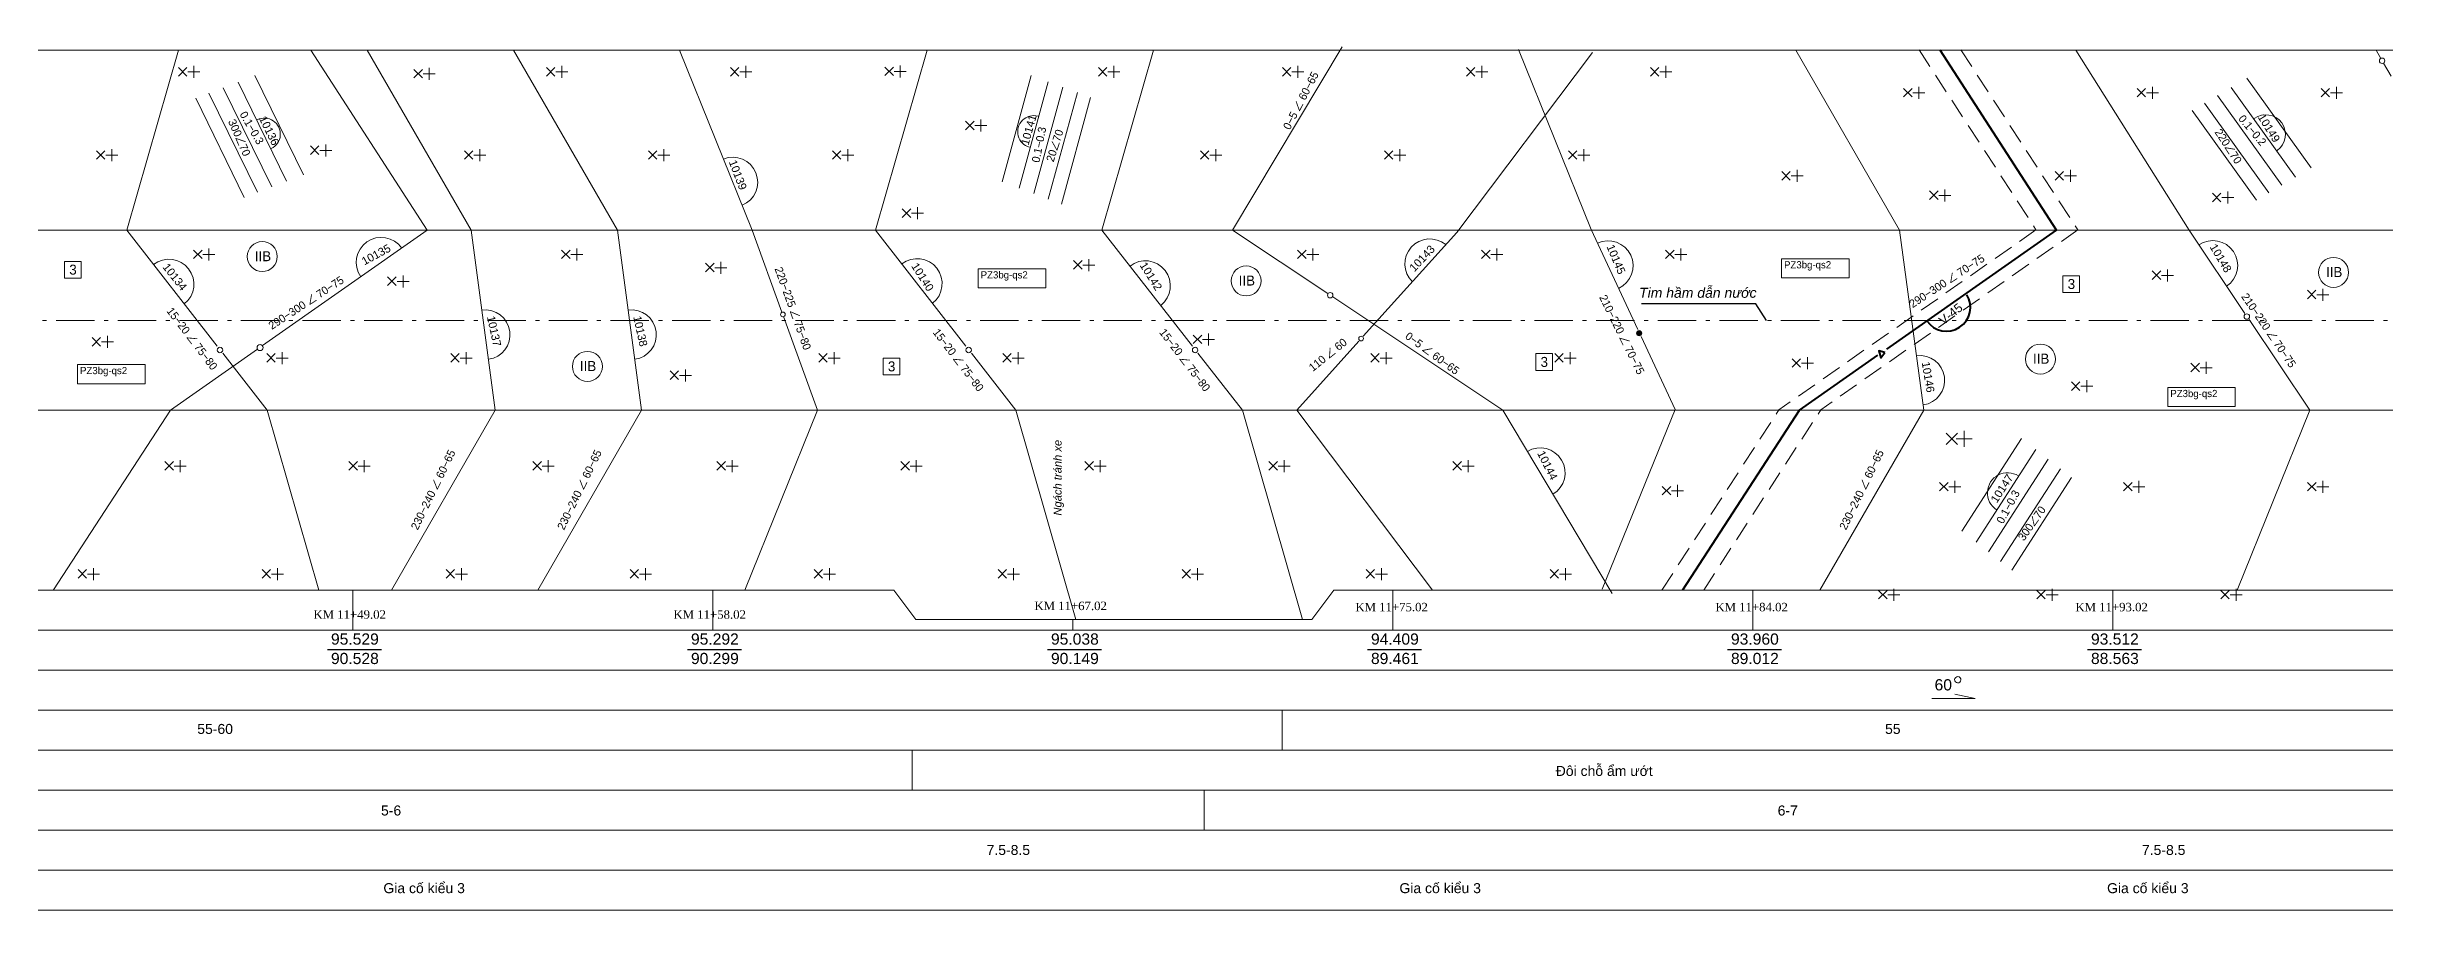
# Model space of a CAD drawing. Header units: inches. Extents: x 444671 to 463716, y 1783086 to 1794968.
# Drawn here: x 457570 to 457628.6, y 1788286.3 to 1788307.9 of the extents above; entities that cross this region are included whole.
import ezdxf
from ezdxf.enums import TextEntityAlignment as Align

# ---------------------------------------------------------------- set-up
doc = ezdxf.new("R2010")
doc.units = ezdxf.units.IN
doc.header["$MEASUREMENT"] = 0
doc.linetypes.add('ACAD_ISO10W100', pattern=[18, 12, -3, 0, -3])
doc.linetypes.add('DASHEDX2', pattern=[1.5, 1, -0.5])
for name, color, linetype, lineweight in [('ah', 7, 'Continuous', 15), ('Akhung', 7, 'Continuous', 18), ('bac7', 7, 'Continuous', 20), ('bac8', 251, 'Continuous', 9), ('dg', 1, 'Continuous', 40), ('khung', 7, 'Continuous', 15), ('Phuongvi', 7, 'Continuous', 15), ('Sohieu', 7, 'Continuous', 15), ('tdc', 7, 'Continuous', 15), ('thoc', 252, 'Continuous', 13), ('Thoc2', 7, 'Continuous', 9), ('ZmauDC', 255, 'Continuous', 25)]:
    doc.layers.add(name, color=color, linetype=linetype, lineweight=lineweight)
doc.layers.add('Caodoguong', color=7, linetype='Continuous')
doc.styles.add('Chuin', font='', dxfattribs={"height": 0.2})
doc.styles.add('Geo', font='', dxfattribs={"height": 0.2})
doc.styles.add('ham', font='arial.ttf')
doc.styles.add('s', font='symbol.ttf', dxfattribs={"height": 0.4})
doc.styles.add('timctrinh', font='')
doc.styles.add('Tu', font='romans.shx', dxfattribs={"width": 0.7})
doc.styles.get('Chuin').set_extended_font_data('.VnArial')
doc.styles.get('Geo').set_extended_font_data('Geo TimesP')
doc.styles.get('timctrinh').set_extended_font_data('Arial', italic=True)
doc.dimstyles.new('Tu', dxfattribs={"dimtxt": 0.15, "dimasz": 0.1, "dimexe": 0.05, "dimexo": 0.1, "dimgap": 0.0625, "dimtad": 1, "dimdec": 3, "dimrnd": 0.0005, "dimdsep": 46, "dimtxsty": 'Tu', "dimblk": 'OBLIQUE', "dimcen": 2.5, "dimadec": 0, "dimazin": 0, "dimtfac": 0.25, "dimtdec": 3, "dimtmove": 0, "dimatfit": 3, "dimfxl": 0, "dimtolj": 1, "dimtzin": 0, "dimarcsym": 0})

# ---------------------------------------------------------------- blocks, each defined once
blk = doc.blocks.new('67')
at = {"layer": 'bac8'}
blk.add_hatch(color=256, dxfattribs=at).paths.add_polyline_path([(188.035, 228.467, 1), (188.165, 228.467, 1)])
blk.add_circle((188.1, 228.467), 0.065, dxfattribs=at)
blk = doc.blocks.new('a')
at = {"layer": 'thoc'}
for points in [[(-434.881, -69.341), (-434.598, -69.058)], [(-434.881, -69.058), (-434.598, -69.341)], [(-434.427, -68.999), (-434.427, -69.399)], [(-434.627, -69.199), (-434.227, -69.199)]]:
    blk.add_lwpolyline(points, dxfattribs=at)
blk = doc.blocks.new('_Oblique')
at = {"color": 0, "linetype": 'ByBlock', "lineweight": -2}
blk.add_line((-0.5, -0.5), (0.5, 0.5), dxfattribs=at)

msp = doc.modelspace()

# ---------------------------------------------------------------- linework, layer by layer
at = {"layer": 'ah', "color": 1, "linetype": 'DASHEDX2', "ltscale": 0.5}
for p, q in [((457616.8129, 1788307.8269), (457619.7352, 1788303.3269)), ((457617.859, 1788307.8269), (457620.7813, 1788303.3269)), ((457610.3819, 1788294.3201), (457613.3086, 1788298.8269)), ((457611.4279, 1788294.3201), (457614.3546, 1788298.8269))]:
    msp.add_line(p, q, dxfattribs=at)
for points in [[(457619.7352, 1788303.3269), (457613.3086, 1788298.8269)], [(457620.7813, 1788303.3269), (457614.3546, 1788298.8269)]]:
    msp.add_lwpolyline(points, dxfattribs=at)
at = {"layer": 'bac7'}
for p, q in [((457578.0165, 1788307.8201), (457580.6146, 1788303.3201)), ((457581.6742, 1788307.8201), (457584.2723, 1788303.3201)), ((457602.3864, 1788307.9012), (457599.6487, 1788303.3201)), ((457613.7275, 1788307.8201), (457616.3255, 1788303.3201)), ((457628.24, 1788307.8201), (457628.3589, 1788307.6142)), ((457628.4268, 1788307.4966), (457628.6155, 1788307.1697)), ((457580.6146, 1788303.3201), (457581.2184, 1788298.8201)), ((457584.2723, 1788303.3201), (457584.876, 1788298.8201)), ((457599.6487, 1788303.3201), (457602.0294, 1788301.7341)), ((457616.3255, 1788303.3201), (457616.9293, 1788298.8201)), ((457602.1534, 1788301.6515), (457606.4032, 1788298.8201)), ((457574.4031, 1788300.2459), (457575.5153, 1788298.8201)), ((457593.1212, 1788300.2459), (457594.2333, 1788298.8201)), ((457598.7831, 1788300.2459), (457599.8953, 1788298.8201)), ((457575.5153, 1788298.8201), (457576.8056, 1788294.3201)), ((457581.2184, 1788298.8201), (457578.6203, 1788294.3201)), ((457584.876, 1788298.8201), (457582.278, 1788294.3201)), ((457594.2333, 1788298.8201), (457595.7337, 1788293.5879)), ((457599.8953, 1788298.8201), (457601.3956, 1788293.5879)), ((457609.1409, 1788294.2391), (457606.4032, 1788298.8201)), ((457616.9293, 1788298.8201), (457614.3312, 1788294.3201))]:
    msp.add_line(p, q, dxfattribs=at)
for points in [[(457573.2953, 1788307.8201), (457572.0049, 1788303.3201), (457574.2665, 1788300.4209)], [(457575.3964, 1788300.4333), (457579.5159, 1788303.3201), (457576.6076, 1788307.8201)], [(457585.8198, 1788307.8201), (457587.638, 1788303.3201), (457588.3847, 1788301.2674)], [(457592.0134, 1788307.8201), (457590.723, 1788303.3201), (457592.9846, 1788300.4209)], [(457597.6753, 1788307.8201), (457596.3849, 1788303.3201), (457598.6466, 1788300.4209)], [(457605.2558, 1788303.265), (457608.6468, 1788307.765)], [(457623.5606, 1788303.3201), (457620.734, 1788307.8201)], [(457623.5606, 1788303.3201), (457624.9593, 1788301.2353)], [(457588.4249, 1788301.1569), (457589.2749, 1788298.8201), (457587.4568, 1788294.3201)], [(457625.0612, 1788301.0833), (457626.5796, 1788298.8201)], [(457570.1766, 1788294.3269), (457573.0945, 1788298.8201), (457575.2717, 1788300.3459)], [(457601.2536, 1788298.8201), (457604.6446, 1788294.3201)], [(457624.7615, 1788294.3201), (457626.5796, 1788298.8201)]]:
    msp.add_lwpolyline(points, dxfattribs=at)
at = {"layer": 'bac7', "ltscale": 1.2}
for points in [[(457605.2558, 1788303.265), (457602.9178, 1788300.6684)], [(457602.8062, 1788300.5444), (457601.2536, 1788298.8201)]]:
    msp.add_lwpolyline(points, dxfattribs=at)
at = {"layer": 'bac7'}
for centre, radius in [((457628.3894, 1788307.5534), 0.0681), ((457602.0919, 1788301.694), 0.0681), ((457588.4085, 1788301.2135), 0.0589), ((457625.0065, 1788301.1606), 0.0681), ((457574.3343, 1788300.3232), 0.0681), ((457593.0523, 1788300.3232), 0.0681), ((457598.7143, 1788300.3232), 0.0681), ((457602.8618, 1788300.6101), 0.0589)]:
    msp.add_circle(centre, radius, dxfattribs=at)
at = {"layer": 'bac7', "linetype": 'ByBlock'}
msp.add_circle((457575.3371, 1788300.3853), 0.0763, dxfattribs=at)
at = {"layer": 'bac8'}
for points in [[(457606.7946, 1788307.8398), (457608.6128, 1788303.3398)], [(457574.4178, 1788306.8806), (457575.6304, 1788304.4024)], [(457574.7862, 1788307.0211), (457575.9988, 1788304.5428)], [(457575.2093, 1788307.1824), (457576.4219, 1788304.7041)], [(457593.8884, 1788304.5284), (457594.6157, 1788307.1898)], [(457594.3125, 1788304.3699), (457595.0399, 1788307.0313)], [(457594.6818, 1788304.2319), (457595.4092, 1788306.8933)], [(457624.6156, 1788306.887), (457626.2237, 1788304.6452)], [(457625.0059, 1788307.1165), (457626.614, 1788304.8746)], [(457573.728, 1788306.6176), (457574.9406, 1788304.1393)], [(457574.0585, 1788306.7436), (457575.2711, 1788304.2654)], [(457595.042, 1788304.0973), (457595.7694, 1788306.7587)], [(457595.3734, 1788303.9735), (457596.1008, 1788306.6349)], [(457623.6392, 1788306.313), (457625.2474, 1788304.0712)], [(457623.9442, 1788306.4923), (457625.5523, 1788304.2505)], [(457624.2757, 1788306.6872), (457625.8838, 1788304.4454)], [(457609.7817, 1788300.8329), (457608.6128, 1788303.3398)], [(457610.7111, 1788298.8398), (457609.8622, 1788300.6603)], [(457608.893, 1788294.3398), (457610.7111, 1788298.8398)], [(457617.88, 1788295.7946), (457619.3741, 1788298.114)], [(457618.2368, 1788295.5159), (457619.7309, 1788297.8353)], [(457618.5475, 1788295.2732), (457620.0416, 1788297.5926)], [(457618.8506, 1788295.0365), (457620.3447, 1788297.3559)], [(457619.1294, 1788294.8188), (457620.6235, 1788297.1382)]]:
    msp.add_lwpolyline(points, dxfattribs=at)
at = {"layer": 'Caodoguong', "color": 0, "linetype": 'Continuous', "ltscale": 0.1}
for points in [[(457577.0248, 1788292.8336), (457578.3754, 1788292.8336)], [(457586.0248, 1788292.8336), (457587.3754, 1788292.8336)], [(457586.0248, 1788292.8336), (457587.3754, 1788292.8336)], [(457595.0248, 1788292.8336), (457596.3754, 1788292.8336)], [(457603.0248, 1788292.8336), (457604.3754, 1788292.8336)], [(457612.0248, 1788292.8336), (457613.3754, 1788292.8336)], [(457621.0248, 1788292.8336), (457622.3754, 1788292.8336)]]:
    msp.add_lwpolyline(points, dxfattribs=at)
at = {"layer": 'dg'}
for points in [[(457616.0065, 1788300.3474), (457620.2486, 1788303.3201), (457617.3403, 1788307.8201)], [(457610.9093, 1788294.3269), (457613.8272, 1788298.8201), (457615.7839, 1788300.1914)]]:
    msp.add_lwpolyline(points, dxfattribs=at)
at = {"layer": 'dg', "linetype": 'ByBlock'}
msp.add_lwpolyline([(457615.9558, 1788300.2603), (457615.8045, 1788300.3058), (457615.853, 1788300.1309)], close=True, dxfattribs=at)
at = {"layer": 'dg', "ltscale": 0.5}
msp.add_arc((457617.4999, 1788301.3894), 0.5959, 214.522195, 32.001554, dxfattribs=at)
at = {"layer": 'khung'}
for p, q in [((457591.1803, 1788294.3201), (457591.7317, 1788293.5879)), ((457602.1803, 1788294.3201), (457601.6289, 1788293.5879)), ((457591.7317, 1788293.5879), (457601.6289, 1788293.5879))]:
    msp.add_line(p, q, dxfattribs=at)
for points in [[(457528.6603, 1788307.8201), (457628.6603, 1788307.8201)], [(457528.6603, 1788303.3201), (457628.6603, 1788303.3201)], [(457528.6603, 1788298.8201), (457628.6603, 1788298.8201)], [(457528.6603, 1788294.3201), (457591.1803, 1788294.3201)], [(457577.6603, 1788294.3201), (457577.6603, 1788293.3201)], [(457586.6603, 1788294.3201), (457586.6603, 1788293.3201)], [(457602.1803, 1788294.3201), (457628.6603, 1788294.3201)], [(457603.6603, 1788294.3201), (457603.6603, 1788293.3201)], [(457612.6603, 1788294.3201), (457612.6603, 1788293.3201)], [(457621.6603, 1788294.3201), (457621.6603, 1788293.3201)], [(457595.6603, 1788293.5879), (457595.6603, 1788293.3201)], [(457528.6603, 1788289.3201), (457628.6603, 1788289.3201)], [(457528.6603, 1788288.3201), (457628.6603, 1788288.3201)], [(457528.6603, 1788287.3201), (457628.6603, 1788287.3201)], [(457528.6603, 1788286.3201), (457628.6603, 1788286.3201)]]:
    msp.add_lwpolyline(points, dxfattribs=at)
at = {"layer": 'khung', "linetype": 'ACAD_ISO10W100', "ltscale": 0.08}
msp.add_lwpolyline([(457528.6603, 1788301.0625), (457628.6603, 1788301.0625)], dxfattribs=at)
at = {"layer": 'khung', "linetype": 'Continuous', "ltscale": 0.1}
for points in [[(457528.6603, 1788293.3201), (457628.6603, 1788293.3201)], [(457528.6603, 1788292.3201), (457628.6603, 1788292.3201)], [(457528.6603, 1788290.3201), (457628.6603, 1788290.3201)]]:
    msp.add_lwpolyline(points, dxfattribs=at)
at = {"layer": 'khung', "color": 0, "linetype": 'Continuous', "ltscale": 0.1}
for points in [[(457617.1343, 1788291.6131), (457618.2149, 1788291.6131), (457617.7072, 1788291.7217)], [(457528.6603, 1788291.3201), (457628.6603, 1788291.3201)]]:
    msp.add_lwpolyline(points, dxfattribs=at)
at = {"layer": 'khung', "color": 0}
for points in [[(457600.8886, 1788291.3201), (457600.8886, 1788290.3201)], [(457591.6383, 1788290.3201), (457591.6383, 1788289.3201)], [(457598.9414, 1788289.3201), (457598.9414, 1788288.3201)]]:
    msp.add_lwpolyline(points, dxfattribs=at)
at = {"layer": 'khung', "color": 0, "linetype": 'Continuous', "ltscale": 0.1}
msp.add_ellipse((457617.7802, 1788292.0783), major_axis=(-0.0479, -0.0626), ratio=0.9999905, start_param=6.4865855, end_param=12.7475976, dxfattribs=at)
at = {"layer": 'Sohieu'}
for centre, radius, start, end in [((457625.4788, 1788305.7128), 0.4916, 305.653137, 125.653137), ((457575.442, 1788305.7196), 0.402, 296.072322, 116.072322), ((457594.6802, 1788305.7801), 0.402, 74.713647, 254.713647), ((457587.1535, 1788304.5193), 0.624, 292, 112), ((457578.3665, 1788302.5147), 0.624, 35.022031, 215.022031), ((457604.5807, 1788302.4762), 0.624, 50.403473, 225.596527), ((457609.0374, 1788302.4291), 0.624, 295, 115), ((457624.1544, 1788302.435), 0.624, 303.857325, 123.857325), ((457573.0595, 1788301.9683), 0.624, 307.956948, 127.956948), ((457591.7656, 1788301.9836), 0.624, 307.956948, 127.956948), ((457597.47, 1788301.9292), 0.624, 307.956948, 127.956948), ((457580.9654, 1788300.7059), 0.62, 277.641972, 97.641972), ((457584.623, 1788300.7059), 0.62, 277.641972, 97.641972), ((457616.8325, 1788299.5663), 0.62, 277.641972, 97.641972), ((457607.3398, 1788297.2529), 0.624, 300.863548, 120.863548), ((457619.0233, 1788296.7519), 0.5025, 57.211593, 237.211593)]:
    msp.add_arc(centre, radius, start, end, dxfattribs=at)
at = {"layer": 'tdc'}
for points in [[(457570.4461, 1788302.1191), (457570.8661, 1788302.1191), (457570.8661, 1788302.5391), (457570.4461, 1788302.5391)], [(457593.2898, 1788301.8736), (457593.2898, 1788302.3552), (457594.9778, 1788302.3552), (457594.9778, 1788301.8736)], [(457613.3737, 1788302.1251), (457613.3737, 1788302.6067), (457615.0616, 1788302.6067), (457615.0616, 1788302.1251)], [(457620.4062, 1788301.7593), (457620.8262, 1788301.7593), (457620.8262, 1788302.1793), (457620.4062, 1788302.1793)], [(457570.7737, 1788299.4809), (457570.7737, 1788299.9625), (457572.4617, 1788299.9625), (457572.4617, 1788299.4809)], [(457590.9121, 1788299.7004), (457591.3321, 1788299.7004), (457591.3321, 1788300.1204), (457590.9121, 1788300.1204)], [(457607.2283, 1788299.8117), (457607.6483, 1788299.8117), (457607.6483, 1788300.2317), (457607.2283, 1788300.2317)], [(457623.0301, 1788298.9071), (457623.0301, 1788299.3887), (457624.7181, 1788299.3887), (457624.7181, 1788298.9071)]]:
    msp.add_lwpolyline(points, close=True, dxfattribs=at)
for centre in [(457575.3931, 1788302.6597), (457599.9896, 1788302.0502), (457627.1735, 1788302.2638), (457619.8475, 1788300.0971), (457583.5208, 1788299.9137)]:
    msp.add_circle(centre, 0.375, dxfattribs=at)
at = {"layer": 'Thoc2', "linetype": 'ByBlock', "ltscale": 1.5}
for p, q in [((457573.5079, 1788307.1731), (457573.2957, 1788307.3853)), ((457582.7079, 1788307.1731), (457582.4957, 1788307.3853)), ((457587.3079, 1788307.1731), (457587.0957, 1788307.3853)), ((457591.1707, 1788307.1862), (457590.9585, 1788307.3983)), ((457596.5079, 1788307.1731), (457596.2957, 1788307.3853)), ((457601.1079, 1788307.1731), (457600.8957, 1788307.3853)), ((457605.7079, 1788307.1731), (457605.4957, 1788307.3853)), ((457610.3079, 1788307.1731), (457610.0957, 1788307.3853)), ((457579.3944, 1788307.1268), (457579.1823, 1788307.3389)), ((457616.6356, 1788306.6529), (457616.4235, 1788306.865)), ((457622.4743, 1788306.6529), (457622.2622, 1788306.865)), ((457627.0743, 1788306.6529), (457626.8622, 1788306.865)), ((457593.1869, 1788305.8317), (457592.9748, 1788306.0438)), ((457571.4594, 1788305.0931), (457571.2473, 1788305.3052)), ((457576.8084, 1788305.2132), (457576.5962, 1788305.4253)), ((457580.6594, 1788305.0931), (457580.4473, 1788305.3052)), ((457585.2594, 1788305.0931), (457585.0473, 1788305.3052)), ((457589.8594, 1788305.0931), (457589.6473, 1788305.3052)), ((457599.0594, 1788305.0931), (457598.8473, 1788305.3052)), ((457603.6594, 1788305.0931), (457603.4473, 1788305.3052)), ((457608.2594, 1788305.0931), (457608.0473, 1788305.3052)), ((457613.5902, 1788304.5728), (457613.378, 1788304.7849)), ((457620.4259, 1788304.5728), (457620.2137, 1788304.7849)), ((457591.6041, 1788303.6391), (457591.392, 1788303.8512)), ((457617.2889, 1788304.088), (457617.0768, 1788304.3002)), ((457624.3603, 1788304.0316), (457624.1482, 1788304.2437)), ((457573.8871, 1788302.6081), (457573.675, 1788302.8202)), ((457583.0871, 1788302.6081), (457582.875, 1788302.8202)), ((457601.4871, 1788302.6081), (457601.275, 1788302.8202)), ((457606.0871, 1788302.6081), (457605.875, 1788302.8202)), ((457610.6871, 1788302.6081), (457610.475, 1788302.8202)), ((457578.7394, 1788301.937), (457578.5273, 1788302.1492)), ((457586.6869, 1788302.2791), (457586.4748, 1788302.4912)), ((457595.8887, 1788302.3455), (457595.6766, 1788302.5576)), ((457622.8536, 1788302.0878), (457622.6415, 1788302.3)), ((457626.7351, 1788301.6047), (457626.523, 1788301.8168)), ((457571.3483, 1788300.4232), (457571.1362, 1788300.6353)), ((457598.8781, 1788300.4857), (457598.666, 1788300.6979)), ((457575.7153, 1788300.0202), (457575.5031, 1788300.2323)), ((457580.3153, 1788300.0202), (457580.1031, 1788300.2323)), ((457585.8019, 1788299.5871), (457585.5898, 1788299.7993)), ((457589.5153, 1788300.0202), (457589.3031, 1788300.2323)), ((457594.1153, 1788300.0202), (457593.9031, 1788300.2323)), ((457603.3153, 1788300.0202), (457603.1031, 1788300.2323)), ((457607.9153, 1788300.0202), (457607.7031, 1788300.2323)), ((457613.848, 1788299.8915), (457613.6358, 1788300.1036)), ((457623.8199, 1788299.7788), (457623.6078, 1788299.991)), ((457620.8315, 1788299.3147), (457620.6193, 1788299.5268)), ((457573.1703, 1788297.3202), (457572.9582, 1788297.5323)), ((457577.7703, 1788297.3202), (457577.5582, 1788297.5323)), ((457582.3703, 1788297.3202), (457582.1582, 1788297.5323)), ((457586.9703, 1788297.3202), (457586.7582, 1788297.5323)), ((457591.5703, 1788297.3202), (457591.3582, 1788297.5323)), ((457596.1703, 1788297.3202), (457595.9582, 1788297.5323)), ((457600.7703, 1788297.3202), (457600.5582, 1788297.5323)), ((457605.3703, 1788297.3202), (457605.1582, 1788297.5323)), ((457610.6051, 1788296.7011), (457610.393, 1788296.9132)), ((457617.5368, 1788296.7999), (457617.3246, 1788297.012)), ((457622.1368, 1788296.7999), (457621.9246, 1788297.012)), ((457626.7368, 1788296.7999), (457626.5246, 1788297.012)), ((457570.9996, 1788294.6202), (457570.7874, 1788294.8323)), ((457575.5996, 1788294.6202), (457575.3874, 1788294.8323)), ((457580.1996, 1788294.6202), (457579.9874, 1788294.8323)), ((457584.7996, 1788294.6202), (457584.5874, 1788294.8323)), ((457589.3996, 1788294.6202), (457589.1874, 1788294.8323)), ((457593.9996, 1788294.6202), (457593.7874, 1788294.8323)), ((457598.5996, 1788294.6202), (457598.3874, 1788294.8323)), ((457603.1996, 1788294.6202), (457602.9874, 1788294.8323)), ((457607.7996, 1788294.6202), (457607.5874, 1788294.8323)), ((457616.012, 1788294.0999), (457615.7998, 1788294.312)), ((457619.9661, 1788294.0999), (457619.7539, 1788294.312)), ((457624.5661, 1788294.0999), (457624.3539, 1788294.312))]:
    msp.add_line(p, q, dxfattribs=at)
at = {"layer": 'Thoc2', "linetype": 'ByBlock'}
for p, q in [((457573.2957, 1788307.1731), (457573.5079, 1788307.3853)), ((457573.6794, 1788307.1248), (457573.6794, 1788307.4248)), ((457579.566, 1788307.0785), (457579.566, 1788307.3785)), ((457582.4957, 1788307.1731), (457582.7079, 1788307.3853)), ((457582.8794, 1788307.1248), (457582.8794, 1788307.4248)), ((457587.0957, 1788307.1731), (457587.3079, 1788307.3853)), ((457587.4794, 1788307.1248), (457587.4794, 1788307.4248)), ((457590.9585, 1788307.1862), (457591.1707, 1788307.3983)), ((457591.3422, 1788307.1379), (457591.3422, 1788307.4379)), ((457596.2957, 1788307.1731), (457596.5079, 1788307.3853)), ((457596.6794, 1788307.1248), (457596.6794, 1788307.4248)), ((457600.8957, 1788307.1731), (457601.1079, 1788307.3853)), ((457601.2794, 1788307.1248), (457601.2794, 1788307.4248)), ((457605.4957, 1788307.1731), (457605.7079, 1788307.3853)), ((457605.8794, 1788307.1248), (457605.8794, 1788307.4248)), ((457610.0957, 1788307.1731), (457610.3079, 1788307.3853)), ((457610.4794, 1788307.1248), (457610.4794, 1788307.4248)), ((457573.5294, 1788307.2748), (457573.8294, 1788307.2748)), ((457579.1823, 1788307.1268), (457579.3944, 1788307.3389)), ((457579.416, 1788307.2285), (457579.716, 1788307.2285)), ((457582.7294, 1788307.2748), (457583.0294, 1788307.2748)), ((457587.3294, 1788307.2748), (457587.6294, 1788307.2748)), ((457591.1922, 1788307.2879), (457591.4922, 1788307.2879)), ((457596.5294, 1788307.2748), (457596.8294, 1788307.2748)), ((457601.1294, 1788307.2748), (457601.4294, 1788307.2748)), ((457605.7294, 1788307.2748), (457606.0294, 1788307.2748)), ((457610.3294, 1788307.2748), (457610.6294, 1788307.2748)), ((457616.4235, 1788306.6529), (457616.6356, 1788306.865)), ((457616.8072, 1788306.6045), (457616.8072, 1788306.9045)), ((457622.2622, 1788306.6529), (457622.4743, 1788306.865)), ((457622.6459, 1788306.6045), (457622.6459, 1788306.9045)), ((457626.8622, 1788306.6529), (457627.0743, 1788306.865)), ((457627.2459, 1788306.6045), (457627.2459, 1788306.9045)), ((457616.6572, 1788306.7545), (457616.9572, 1788306.7545)), ((457622.4959, 1788306.7545), (457622.7959, 1788306.7545)), ((457627.0959, 1788306.7545), (457627.3959, 1788306.7545)), ((457592.9748, 1788305.8317), (457593.1869, 1788306.0438)), ((457593.2084, 1788305.9334), (457593.5084, 1788305.9334)), ((457593.3584, 1788305.7834), (457593.3584, 1788306.0834)), ((457571.2473, 1788305.0931), (457571.4594, 1788305.3052)), ((457571.4809, 1788305.1947), (457571.7809, 1788305.1947)), ((457571.6309, 1788305.0447), (457571.6309, 1788305.3447)), ((457576.5962, 1788305.2132), (457576.8084, 1788305.4253)), ((457576.8299, 1788305.3148), (457577.1299, 1788305.3148)), ((457576.9799, 1788305.1648), (457576.9799, 1788305.4648)), ((457580.4473, 1788305.0931), (457580.6594, 1788305.3052)), ((457580.6809, 1788305.1947), (457580.9809, 1788305.1947)), ((457580.8309, 1788305.0447), (457580.8309, 1788305.3447)), ((457585.0473, 1788305.0931), (457585.2594, 1788305.3052)), ((457585.2809, 1788305.1947), (457585.5809, 1788305.1947)), ((457585.4309, 1788305.0447), (457585.4309, 1788305.3447)), ((457589.6473, 1788305.0931), (457589.8594, 1788305.3052)), ((457589.8809, 1788305.1947), (457590.1809, 1788305.1947)), ((457590.0309, 1788305.0447), (457590.0309, 1788305.3447)), ((457598.8473, 1788305.0931), (457599.0594, 1788305.3052)), ((457599.0809, 1788305.1947), (457599.3809, 1788305.1947)), ((457599.2309, 1788305.0447), (457599.2309, 1788305.3447)), ((457603.4473, 1788305.0931), (457603.6594, 1788305.3052)), ((457603.6809, 1788305.1947), (457603.9809, 1788305.1947)), ((457603.8309, 1788305.0447), (457603.8309, 1788305.3447)), ((457608.0473, 1788305.0931), (457608.2594, 1788305.3052)), ((457608.2809, 1788305.1947), (457608.5809, 1788305.1947)), ((457608.4309, 1788305.0447), (457608.4309, 1788305.3447)), ((457613.378, 1788304.5728), (457613.5902, 1788304.7849)), ((457613.6117, 1788304.6744), (457613.9117, 1788304.6744)), ((457613.7617, 1788304.5244), (457613.7617, 1788304.8244)), ((457620.2137, 1788304.5728), (457620.4259, 1788304.7849)), ((457620.4474, 1788304.6744), (457620.7474, 1788304.6744)), ((457620.5974, 1788304.5244), (457620.5974, 1788304.8244)), ((457591.392, 1788303.6391), (457591.6041, 1788303.8512)), ((457591.7757, 1788303.5907), (457591.7757, 1788303.8907)), ((457617.0768, 1788304.088), (457617.2889, 1788304.3002)), ((457617.3104, 1788304.1897), (457617.6104, 1788304.1897)), ((457617.4604, 1788304.0397), (457617.4604, 1788304.3397)), ((457624.1482, 1788304.0316), (457624.3603, 1788304.2437)), ((457624.3819, 1788304.1332), (457624.6819, 1788304.1332)), ((457624.5319, 1788303.9832), (457624.5319, 1788304.2832)), ((457591.6257, 1788303.7407), (457591.9257, 1788303.7407)), ((457573.675, 1788302.6081), (457573.8871, 1788302.8202)), ((457573.9086, 1788302.7098), (457574.2086, 1788302.7098)), ((457574.0586, 1788302.5598), (457574.0586, 1788302.8598)), ((457582.875, 1788302.6081), (457583.0871, 1788302.8202)), ((457583.1086, 1788302.7098), (457583.4086, 1788302.7098)), ((457583.2586, 1788302.5598), (457583.2586, 1788302.8598)), ((457601.275, 1788302.6081), (457601.4871, 1788302.8202)), ((457601.5086, 1788302.7098), (457601.8086, 1788302.7098)), ((457601.6586, 1788302.5598), (457601.6586, 1788302.8598)), ((457605.875, 1788302.6081), (457606.0871, 1788302.8202)), ((457606.1086, 1788302.7098), (457606.4086, 1788302.7098)), ((457606.2586, 1788302.5598), (457606.2586, 1788302.8598)), ((457610.475, 1788302.6081), (457610.6871, 1788302.8202)), ((457610.7086, 1788302.7098), (457611.0086, 1788302.7098)), ((457610.8586, 1788302.5598), (457610.8586, 1788302.8598)), ((457578.5273, 1788301.937), (457578.7394, 1788302.1492)), ((457578.911, 1788301.8887), (457578.911, 1788302.1887)), ((457586.4748, 1788302.2791), (457586.6869, 1788302.4912)), ((457586.7084, 1788302.3807), (457587.0084, 1788302.3807)), ((457586.8584, 1788302.2307), (457586.8584, 1788302.5307)), ((457595.6766, 1788302.3455), (457595.8887, 1788302.5576)), ((457595.9103, 1788302.4472), (457596.2103, 1788302.4472)), ((457596.0603, 1788302.2972), (457596.0603, 1788302.5972)), ((457622.6415, 1788302.0878), (457622.8536, 1788302.3)), ((457622.8751, 1788302.1895), (457623.1751, 1788302.1895)), ((457623.0251, 1788302.0395), (457623.0251, 1788302.3395)), ((457578.761, 1788302.0387), (457579.061, 1788302.0387)), ((457626.523, 1788301.6047), (457626.7351, 1788301.8168)), ((457626.7566, 1788301.7064), (457627.0566, 1788301.7064)), ((457626.9066, 1788301.5564), (457626.9066, 1788301.8564)), ((457571.1362, 1788300.4232), (457571.3483, 1788300.6353)), ((457571.3698, 1788300.5248), (457571.6698, 1788300.5248)), ((457571.5198, 1788300.3748), (457571.5198, 1788300.6748)), ((457598.666, 1788300.4857), (457598.8781, 1788300.6979)), ((457598.8996, 1788300.5874), (457599.1996, 1788300.5874)), ((457599.0496, 1788300.4374), (457599.0496, 1788300.7374)), ((457575.5031, 1788300.0202), (457575.7153, 1788300.2323)), ((457575.7368, 1788300.1218), (457576.0368, 1788300.1218)), ((457575.8868, 1788299.9718), (457575.8868, 1788300.2718)), ((457580.1031, 1788300.0202), (457580.3153, 1788300.2323)), ((457580.3368, 1788300.1218), (457580.6368, 1788300.1218)), ((457580.4868, 1788299.9718), (457580.4868, 1788300.2718)), ((457585.5898, 1788299.5871), (457585.8019, 1788299.7993)), ((457585.9734, 1788299.5388), (457585.9734, 1788299.8388)), ((457589.3031, 1788300.0202), (457589.5153, 1788300.2323)), ((457589.5368, 1788300.1218), (457589.8368, 1788300.1218)), ((457589.6868, 1788299.9718), (457589.6868, 1788300.2718)), ((457593.9031, 1788300.0202), (457594.1153, 1788300.2323)), ((457594.1368, 1788300.1218), (457594.4368, 1788300.1218)), ((457594.2868, 1788299.9718), (457594.2868, 1788300.2718)), ((457603.1031, 1788300.0202), (457603.3153, 1788300.2323)), ((457603.3368, 1788300.1218), (457603.6368, 1788300.1218)), ((457603.4868, 1788299.9718), (457603.4868, 1788300.2718)), ((457607.7031, 1788300.0202), (457607.9153, 1788300.2323)), ((457607.9368, 1788300.1218), (457608.2368, 1788300.1218)), ((457608.0868, 1788299.9718), (457608.0868, 1788300.2718)), ((457613.6358, 1788299.8915), (457613.848, 1788300.1036)), ((457613.8695, 1788299.9931), (457614.1695, 1788299.9931)), ((457614.0195, 1788299.8431), (457614.0195, 1788300.1431)), ((457623.6078, 1788299.7788), (457623.8199, 1788299.991)), ((457623.8414, 1788299.8805), (457624.1414, 1788299.8805)), ((457623.9914, 1788299.7305), (457623.9914, 1788300.0305)), ((457585.8234, 1788299.6888), (457586.1234, 1788299.6888)), ((457620.6193, 1788299.3147), (457620.8315, 1788299.5268)), ((457620.853, 1788299.4163), (457621.153, 1788299.4163)), ((457621.003, 1788299.2663), (457621.003, 1788299.5663)), ((457572.9582, 1788297.3202), (457573.1703, 1788297.5323)), ((457573.1918, 1788297.4218), (457573.4918, 1788297.4218)), ((457573.3418, 1788297.2718), (457573.3418, 1788297.5718)), ((457577.5582, 1788297.3202), (457577.7703, 1788297.5323)), ((457577.7918, 1788297.4218), (457578.0918, 1788297.4218)), ((457577.9418, 1788297.2718), (457577.9418, 1788297.5718)), ((457582.1582, 1788297.3202), (457582.3703, 1788297.5323)), ((457582.3918, 1788297.4218), (457582.6918, 1788297.4218)), ((457582.5418, 1788297.2718), (457582.5418, 1788297.5718)), ((457586.7582, 1788297.3202), (457586.9703, 1788297.5323)), ((457586.9918, 1788297.4218), (457587.2918, 1788297.4218)), ((457587.1418, 1788297.2718), (457587.1418, 1788297.5718)), ((457591.3582, 1788297.3202), (457591.5703, 1788297.5323)), ((457591.5918, 1788297.4218), (457591.8918, 1788297.4218)), ((457591.7418, 1788297.2718), (457591.7418, 1788297.5718)), ((457595.9582, 1788297.3202), (457596.1703, 1788297.5323)), ((457596.1918, 1788297.4218), (457596.4918, 1788297.4218)), ((457596.3418, 1788297.2718), (457596.3418, 1788297.5718)), ((457600.5582, 1788297.3202), (457600.7703, 1788297.5323)), ((457600.7918, 1788297.4218), (457601.0918, 1788297.4218)), ((457600.9418, 1788297.2718), (457600.9418, 1788297.5718)), ((457605.1582, 1788297.3202), (457605.3703, 1788297.5323)), ((457605.3918, 1788297.4218), (457605.6918, 1788297.4218)), ((457605.5418, 1788297.2718), (457605.5418, 1788297.5718)), ((457610.393, 1788296.7011), (457610.6051, 1788296.9132)), ((457610.7767, 1788296.6528), (457610.7767, 1788296.9528)), ((457617.3246, 1788296.7999), (457617.5368, 1788297.012)), ((457617.5583, 1788296.9016), (457617.8583, 1788296.9016)), ((457617.7083, 1788296.7516), (457617.7083, 1788297.0516)), ((457621.9246, 1788296.7999), (457622.1368, 1788297.012)), ((457622.1583, 1788296.9016), (457622.4583, 1788296.9016)), ((457622.3083, 1788296.7516), (457622.3083, 1788297.0516)), ((457626.5246, 1788296.7999), (457626.7368, 1788297.012)), ((457626.7583, 1788296.9016), (457627.0583, 1788296.9016)), ((457626.9083, 1788296.7516), (457626.9083, 1788297.0516)), ((457610.6267, 1788296.8028), (457610.9267, 1788296.8028)), ((457570.7874, 1788294.6202), (457570.9996, 1788294.8323)), ((457571.0211, 1788294.7218), (457571.3211, 1788294.7218)), ((457571.1711, 1788294.5718), (457571.1711, 1788294.8718)), ((457575.3874, 1788294.6202), (457575.5996, 1788294.8323)), ((457575.6211, 1788294.7218), (457575.9211, 1788294.7218)), ((457575.7711, 1788294.5718), (457575.7711, 1788294.8718)), ((457579.9874, 1788294.6202), (457580.1996, 1788294.8323)), ((457580.2211, 1788294.7218), (457580.5211, 1788294.7218)), ((457580.3711, 1788294.5718), (457580.3711, 1788294.8718)), ((457584.5874, 1788294.6202), (457584.7996, 1788294.8323)), ((457584.8211, 1788294.7218), (457585.1211, 1788294.7218)), ((457584.9711, 1788294.5718), (457584.9711, 1788294.8718)), ((457589.1874, 1788294.6202), (457589.3996, 1788294.8323)), ((457589.4211, 1788294.7218), (457589.7211, 1788294.7218)), ((457589.5711, 1788294.5718), (457589.5711, 1788294.8718)), ((457593.7874, 1788294.6202), (457593.9996, 1788294.8323)), ((457594.0211, 1788294.7218), (457594.3211, 1788294.7218)), ((457594.1711, 1788294.5718), (457594.1711, 1788294.8718)), ((457598.3874, 1788294.6202), (457598.5996, 1788294.8323)), ((457598.6211, 1788294.7218), (457598.9211, 1788294.7218)), ((457598.7711, 1788294.5718), (457598.7711, 1788294.8718)), ((457602.9874, 1788294.6202), (457603.1996, 1788294.8323)), ((457603.2211, 1788294.7218), (457603.5211, 1788294.7218)), ((457603.3711, 1788294.5718), (457603.3711, 1788294.8718)), ((457607.5874, 1788294.6202), (457607.7996, 1788294.8323)), ((457607.8211, 1788294.7218), (457608.1211, 1788294.7218)), ((457607.9711, 1788294.5718), (457607.9711, 1788294.8718)), ((457615.7998, 1788294.0999), (457616.012, 1788294.312)), ((457616.0335, 1788294.2016), (457616.3335, 1788294.2016)), ((457616.1835, 1788294.0516), (457616.1835, 1788294.3516)), ((457619.7539, 1788294.0999), (457619.9661, 1788294.312)), ((457619.9876, 1788294.2016), (457620.2876, 1788294.2016)), ((457620.1376, 1788294.0516), (457620.1376, 1788294.3516)), ((457624.3539, 1788294.0999), (457624.5661, 1788294.312)), ((457624.5876, 1788294.2016), (457624.8876, 1788294.2016)), ((457624.7376, 1788294.0516), (457624.7376, 1788294.3516))]:
    msp.add_line(p, q, dxfattribs=at)

# ---------------------------------------------------------------- block references
at = {"layer": 'bac8', "linetype": 'ByBlock'}
msp.add_blockref('67', (457421.7162, 1788072.2762), dxfattribs=at)
at = {"layer": 'ZmauDC', "color": 7, "ltscale": 0.05, "true_color": 0xf0fffb}
msp.add_blockref('a', (458052.3692, 1788367.3007), dxfattribs=at)

# ---------------------------------------------------------------- texts
at = {"layer": 'Akhung', "lineweight": -2, "ltscale": 0.5, "insert": (457611.2809, 1788301.7523), "char_height": 0.25, "width": 5, "attachment_point": 5, "style": 'ham'}
msp.add_mtext('{\\fArial|b0|i1|c0|p34;Tim hầm dẫn nước}', dxfattribs=at)
at = {"layer": 'Caodoguong', "color": 0, "linetype": 'Continuous', "ltscale": 0.1, "style": 'Chuin'}
for s, p in [('95.529', (457577.7076, 1788292.957)), ('90.528', (457577.7076, 1788292.4714)), ('95.292', (457586.7076, 1788292.957)), ('90.299', (457586.7076, 1788292.4714)), ('95.038', (457595.7076, 1788292.957)), ('90.149', (457595.7076, 1788292.4714)), ('89.461', (457603.7076, 1788292.4714)), ('94.409', (457603.7076, 1788292.957)), ('89.012', (457612.7076, 1788292.4714)), ('93.960', (457612.7076, 1788292.957)), ('88.563', (457621.7076, 1788292.4714)), ('93.512', (457621.7076, 1788292.957))]:
    msp.add_text(s, height=0.28, dxfattribs=at).set_placement(p, align=Align.CENTER)
at = {"layer": 'dg', "linetype": 'DASHEDX2', "ltscale": 0.5, "style": 'Chuin'}
msp.add_text('V-45', height=0.22, rotation=38.616523, dxfattribs=at).set_placement((457617.4172, 1788300.9371))
at = {"layer": 'khung', "linetype": 'Continuous', "ltscale": 0.05, "style": 'timctrinh'}
msp.add_text('Ngách tránh xe', height=0.2, rotation=90, dxfattribs=at).set_placement((457595.374, 1788296.184))
at = {"layer": 'khung', "color": 0, "linetype": 'Continuous', "ltscale": 0.1, "style": 'Chuin'}
msp.add_text('60', height=0.28, dxfattribs=at).set_placement((457617.2001, 1788291.8128))
at = {"layer": 'khung', "color": 0, "style": 'ham'}
msp.add_text('55-60', height=0.25, dxfattribs=at).set_placement((457574.2134, 1788290.7243), align=Align.CENTER)
at = {"layer": 'khung', "style": 'Chuin'}
for s, p in [('55', (457616.156, 1788290.7243)), ('7.5-8.5', (457622.9277, 1788287.698)), ('Gia cè kiÓu 3', (457622.5313, 1788286.7439))]:
    msp.add_text(s, height=0.25, rotation=359.999165, dxfattribs=at).set_placement(p, align=Align.CENTER)
at = {"layer": 'khung', "color": 0, "style": 'Chuin'}
for s, p in [('§«i chç Èm \xadít', (457608.9404, 1788289.6746)), ('5-6', (457578.6134, 1788288.6854)), ('6-7', (457613.53, 1788288.6854)), ('7.5-8.5', (457594.0442, 1788287.698)), ('Gia cè kiÓu 3', (457579.4392, 1788286.7439)), ('Gia cè kiÓu 3', (457604.8407, 1788286.7439))]:
    msp.add_text(s, height=0.25, rotation=359.999165, dxfattribs=at).set_placement(p, align=Align.CENTER)
at = {"layer": 'khung', "char_height": 0.211335, "width": 2.113352, "attachment_point": 7}
for s, insert in [('{\\fTimes New Roman|b0|i0|c0|p18;KM 11+67.02}', (457594.6964, 1788293.8161)), ('{\\fTimes New Roman|b0|i0|c0|p18;KM 11+75.02}', (457602.7208, 1788293.7862)), ('{\\fTimes New Roman|b0|i0|c0|p18;KM 11+84.02}', (457611.7208, 1788293.7862)), ('{\\fTimes New Roman|b0|i0|c0|p18;KM 11+93.02}', (457620.7208, 1788293.7862)), ('{\\fTimes New Roman|b0|i0|c0|p18;KM 11+49.02}', (457576.6724, 1788293.6003)), ('{\\fTimes New Roman|b0|i0|c0|p18;KM 11+58.02}', (457585.6724, 1788293.6003))]:
    msp.add_mtext(s, dxfattribs=dict(at, insert=insert))
at = {"layer": 'Phuongvi', "linetype": 'Continuous', "ltscale": 5, "style": 's'}
for s, rotation, p in [('0-5 Ð 60-65', 62.424542, (457601.4448, 1788306.5125)), ('0.1-0.3', 300.282136, (457575.0447, 1788305.8267)), ('0.1-0.2', 309.86295, (457625.0693, 1788305.7524)), ('300Ð70', 293.717189, (457574.7286, 1788305.5929)), ('0.1-0.3', 78.923461, (457594.9076, 1788305.4372)), ('20Ð70', 72.358514, (457595.2994, 1788305.4038)), ('220Ð70', 303.298003, (457624.4601, 1788305.3608)), ('290-300 Ð 70-75', 33.286441, (457576.5431, 1788301.4223)), ('220-225 Ð 75-80', 289.709698, (457588.5648, 1788301.3297)), ('210-220 Ð 70-75', 296.384205, (457609.2938, 1788300.6646)), ('210-220 Ð 70-75', 304.350542, (457625.4718, 1788300.7582)), ('15-20 Ð 75-80', 307.370516, (457573.5584, 1788300.5471)), ('15-20 Ð 75-80', 307.370516, (457592.7152, 1788300.012)), ('15-20 Ð 75-80', 307.370516, (457598.3772, 1788300.012)), ('110 Ð 60', 38.88185, (457602.0939, 1788300.1265)), ('0-5 Ð 60-65', 323.847603, (457604.5851, 1788300.1591)), ('0.1-0.3', 61.421407, (457619.1253, 1788296.3548)), ('300Ð70', 54.85646, (457619.7134, 1788295.9321))]:
    msp.add_text(s, height=0.2, rotation=rotation, dxfattribs=at).set_placement(p, align=Align.CENTER)
at = {"layer": 'Phuongvi', "color": 1, "linetype": 'Continuous', "ltscale": 5, "style": 's'}
msp.add_text('290-300 Ð 70-75', height=0.2, rotation=33.286441, dxfattribs=at).set_placement((457617.5621, 1788301.966), align=Align.CENTER)
at = {"layer": 'Phuongvi', "linetype": 'Continuous', "ltscale": 5, "style": 's'}
for p in [(457579.2768, 1788295.8064), (457582.9345, 1788295.8064), (457614.9878, 1788295.8064)]:
    msp.add_text('230-240 Ð 60-65', height=0.2, rotation=64.066923, dxfattribs=at).set_placement(p)
at = {"layer": 'Sohieu', "style": 'Chuin'}
for s, rotation, p in [('10149', 302.060399, (457625.2694, 1788306.1485)), ('10136', 295.848106, (457575.3061, 1788306.1141)), ('10141', 74.48943, (457594.5463, 1788305.4267)), ('10139', 290.853552, (457587.052, 1788305.0287)), ('10135', 28.355866, (457577.9435, 1788302.4363)), ('10143', 46.809116, (457604.1954, 1788302.2637)), ('10145', 293.000906, (457608.9942, 1788302.9101)), ('10148', 300.882843, (457624.0692, 1788302.9021)), ('10134', 308.363898, (457572.8881, 1788302.3943)), ('10140', 302.504288, (457591.6086, 1788302.4224)), ('10142', 302.084707, (457597.3194, 1788302.4426)), ('10137', 282.427898, (457581.0074, 1788301.153)), ('10138', 282.427898, (457584.6651, 1788301.153)), ('10146', 279.468153, (457616.878, 1788300.0136)), ('10144', 296.834823, (457607.2589, 1788297.742)), ('10147', 56.987376, (457618.7554, 1788296.4812))]:
    msp.add_text(s, height=0.2, rotation=rotation, dxfattribs=at).set_placement(p)
at = {"layer": 'tdc', "style": 'Geo'}
for s, p in [('IIB', (457575.41, 1788302.5438)), ('3', (457570.6606, 1788302.2075)), ('IIB', (457600.0065, 1788301.9343)), ('3', (457620.6208, 1788301.8477)), ('IIB', (457627.1905, 1788302.1479)), ('IIB', (457583.5377, 1788299.7978)), ('3', (457591.1266, 1788299.7888)), ('3', (457607.4428, 1788299.9)), ('IIB', (457619.8644, 1788299.9812))]:
    msp.add_text(s, height=0.25, dxfattribs=at).set_placement(p, align=Align.CENTER)
at = {"layer": 'tdc', "char_height": 0.18, "width": 1.095707, "attachment_point": 1, "style": 'Geo'}
for insert in [(457593.3528, 1788302.2922), (457613.4367, 1788302.5437), (457570.8367, 1788299.8995), (457623.0931, 1788299.3257)]:
    msp.add_mtext('{\\fGeoTimesNR|b0|i0|c0|p18;PZ3bg-qs2}', dxfattribs=dict(at, insert=insert))

# ---------------------------------------------------------------- leaders
at = {"layer": 'Akhung', "lineweight": -2, "ltscale": 0.5}
msp.add_leader([(457612.9986, 1788301.0628), (457612.7297, 1788301.481), (457609.8739, 1788301.481)], dimstyle='Tu', override={"dimgap": 0.0625, "dimtad": 0}, dxfattribs=at)

doc.saveas('drawing.dxf')
